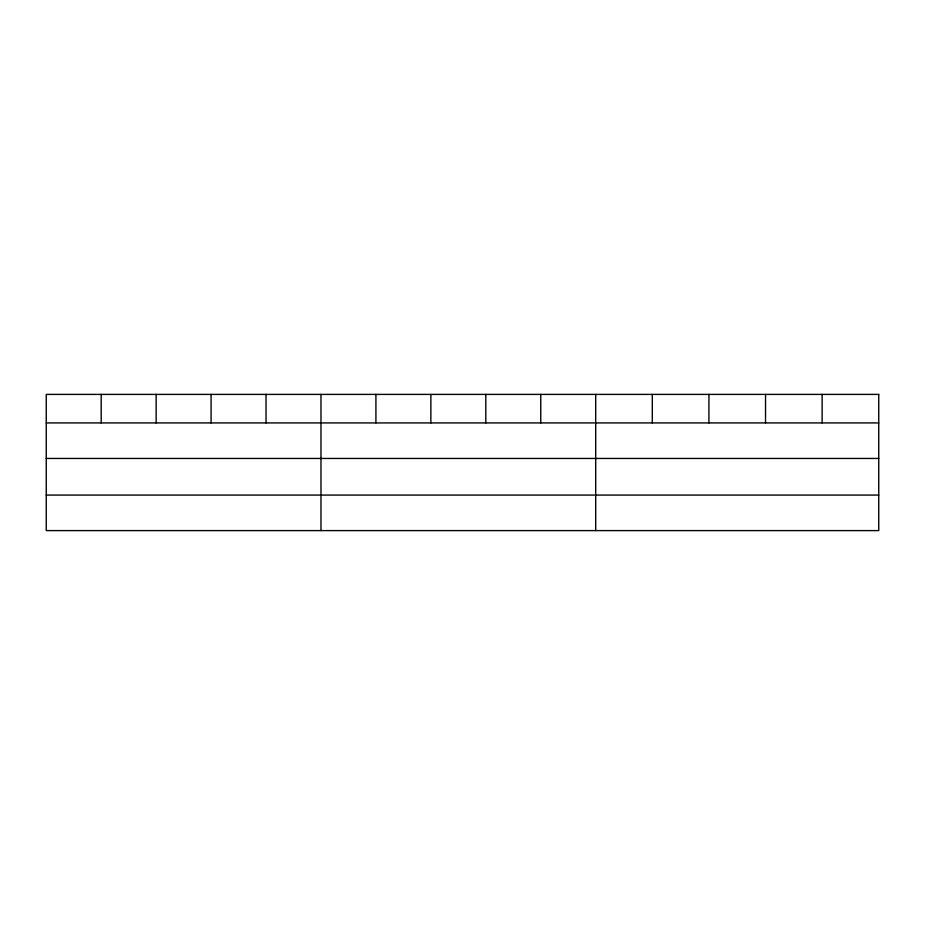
<?xml version="1.0" encoding="UTF-8"?>
<svg xmlns="http://www.w3.org/2000/svg" width="925" height="925" viewBox="0 0 925 925"><rect width="100%" height="100%" fill="white"/><g stroke="black" fill="none" stroke-linecap="round" stroke-linejoin="round"><path stroke-width="1.39" d="M46.25 422.922L878.75 422.922M46.25 458.453L878.75 458.453M46.25 495.072L878.75 495.072M822.14 394.397L822.14 422.922M765.53 394.397L765.53 422.922M708.92 394.397L708.92 422.922M652.31 394.397L652.31 422.922M595.7 394.397L595.7 530.603M540.755 394.397L540.755 422.922M485.81 394.397L485.81 422.922M430.865 394.397L430.865 422.922M375.92 394.397L375.92 422.922M320.975 394.397L320.975 530.603M266.03 394.397L266.03 422.922M211.085 394.397L211.085 422.922M156.14 394.397L156.14 422.922M101.195 394.397L101.195 422.922M878.75 394.397L46.25 394.397L46.25 530.603L878.75 530.603L878.75 394.397"/></g></svg>
